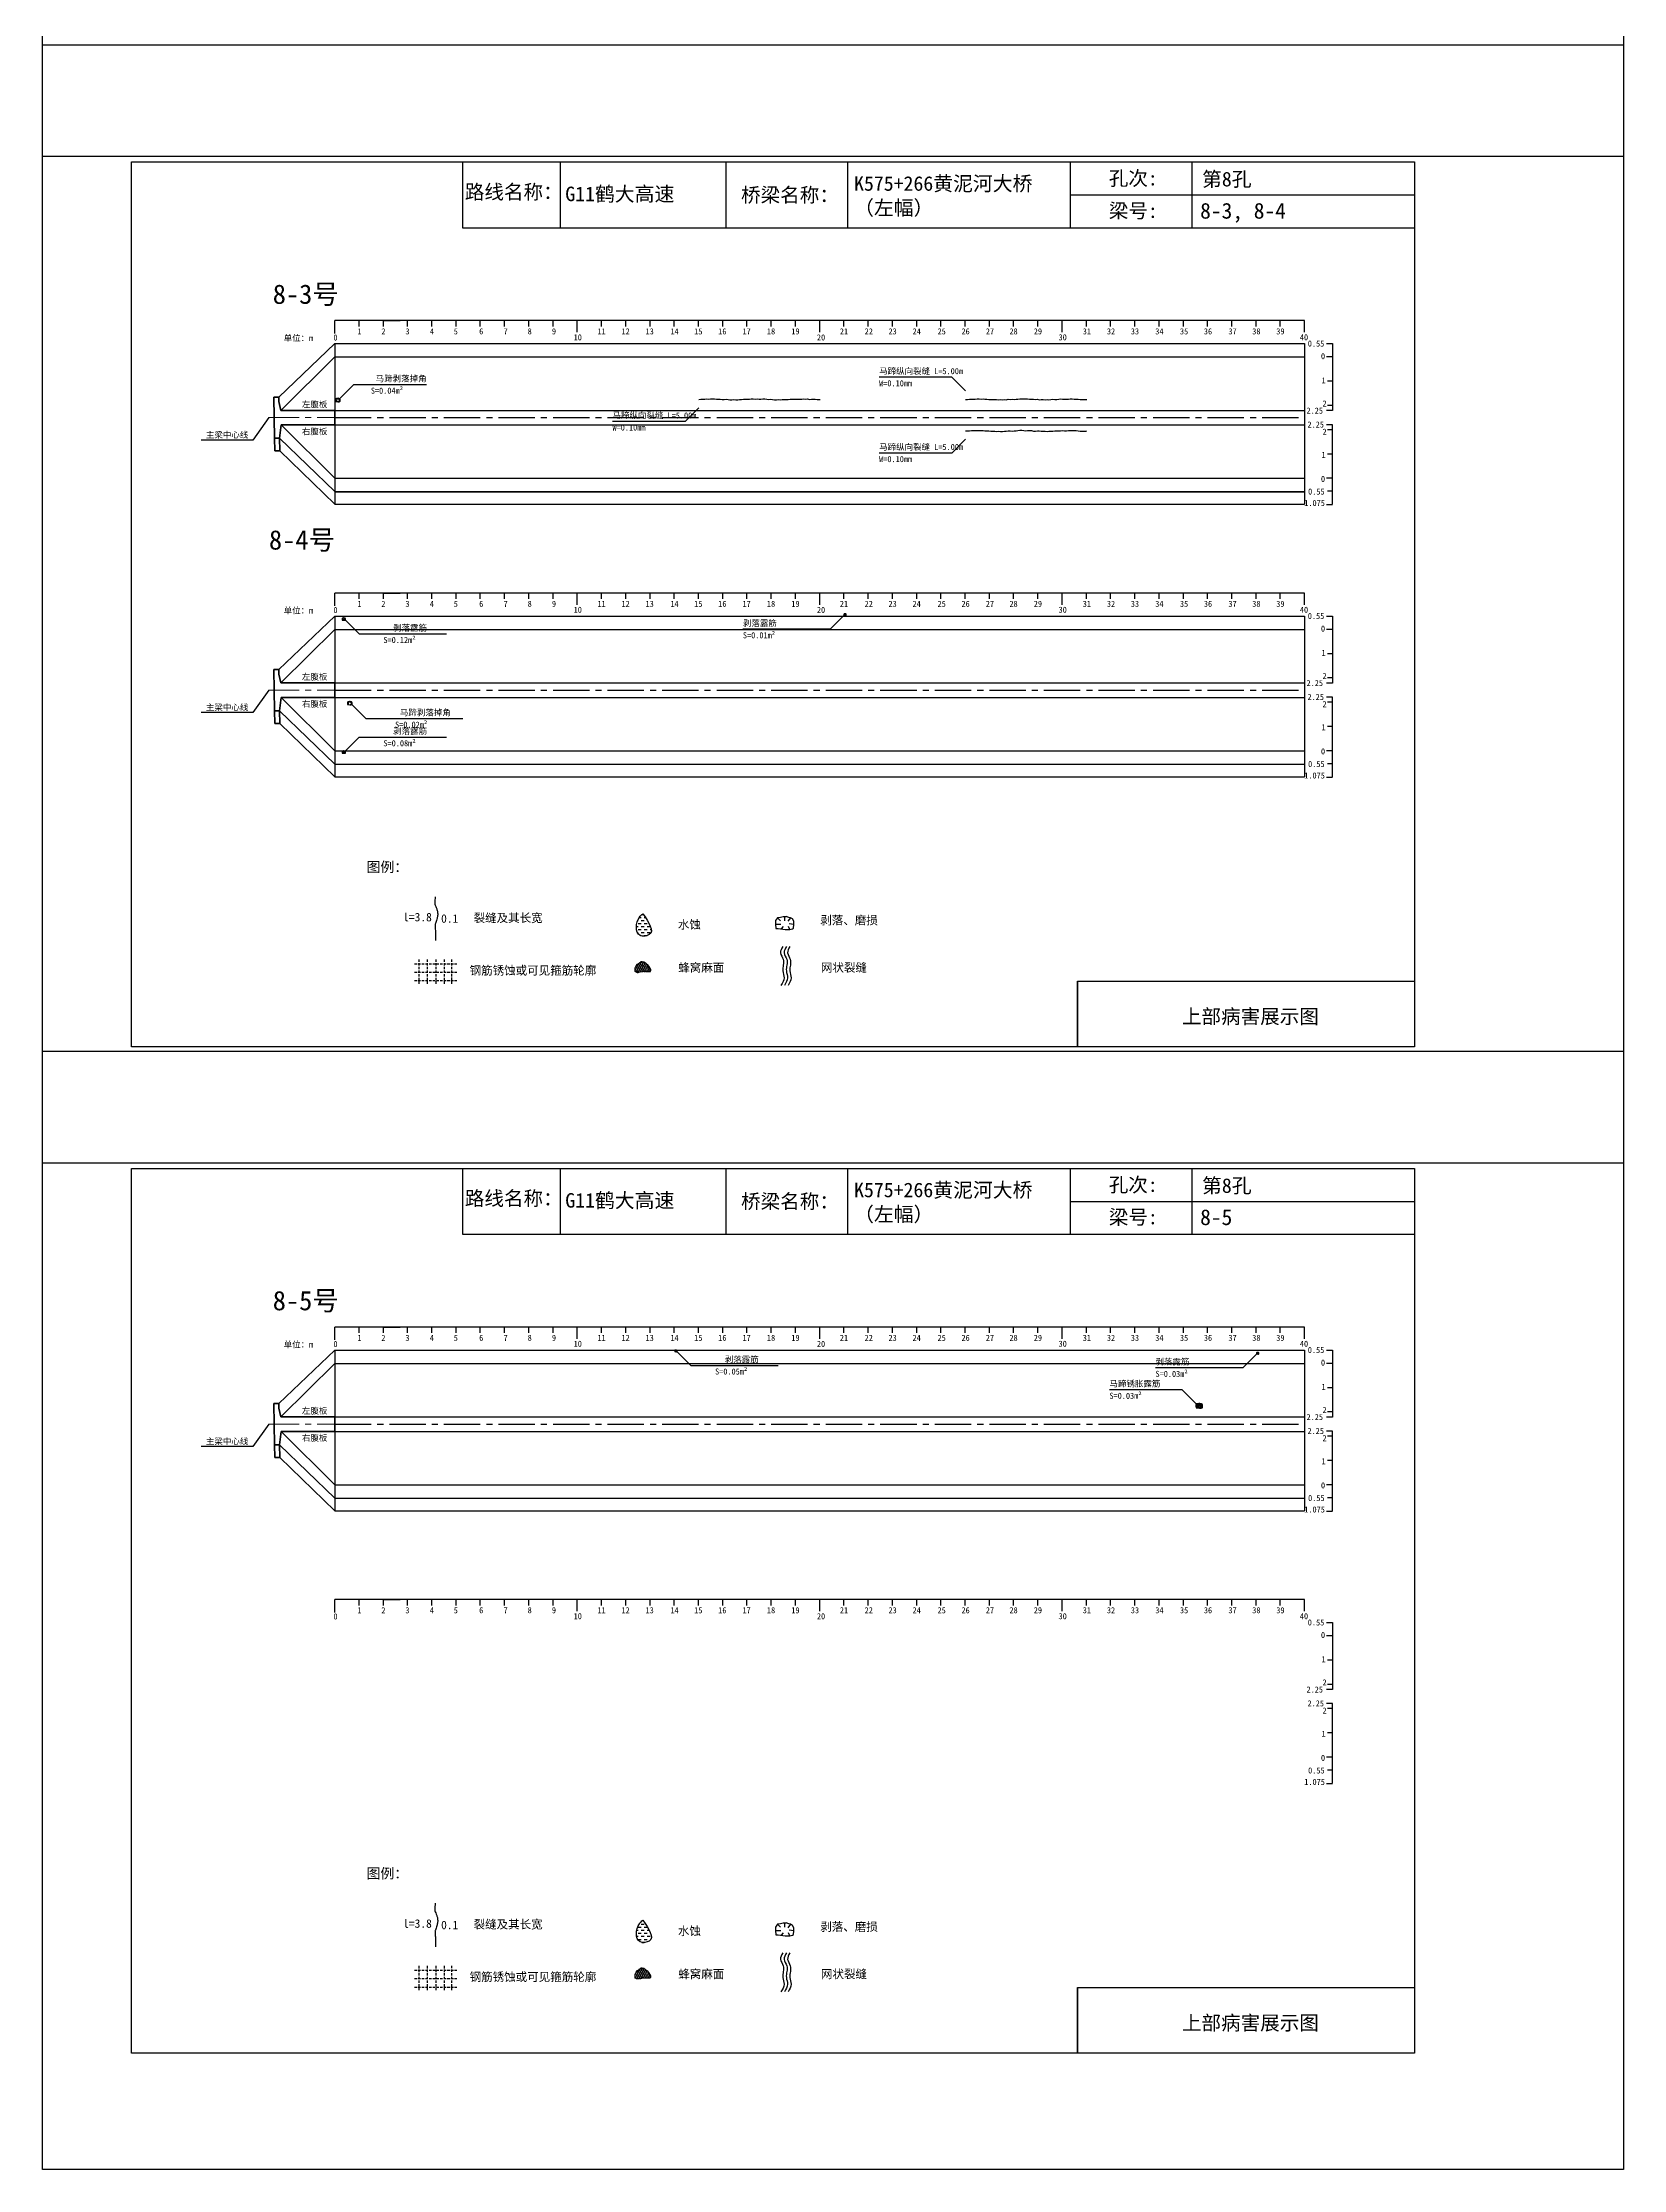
# Model space of a CAD drawing. Header units: millimetres. Extents: x -37 to 615, y -7153 to 23.
# Drawn here: x -37 to 615, y -7153 to -6276 of the extents above; entities that cross this region are included whole.
import ezdxf

# ---------------------------------------------------------------- set-up
doc = ezdxf.new("R2010")
doc.units = ezdxf.units.MM
for name, pattern in [('CENTER', [2, 1.25, -0.25, 0.25, -0.25]), ('CENTER2', [1.125, 0.75, -0.125, 0.125, -0.125]), ('DASHED', [0.75, 0.5, -0.25])]:
    doc.linetypes.add(name, pattern=pattern)
for name, color, linetype in [('加固措施', 7, 'Continuous'), ('图层1', 7, 'Continuous'), ('病害', 5, 'Continuous'), ('轮廓', 3, 'Continuous')]:
    doc.layers.add(name, color=color, linetype=linetype)
doc.layers.add('虚线', color=7, linetype='Continuous', lineweight=30)
doc.styles.get("Standard").update_dxf_attribs({"font": ''})
doc.styles.add('汉字', font='')
doc.styles.get('Standard').set_extended_font_data('SimSun')
doc.styles.get('汉字').set_extended_font_data('SimSun')
pattern_1 = [(0, (-2783.5002, -201.1734), (0.38480574, 0.76961148), [0, -0.76961148])]
pattern_2 = [(0, (-4794.9262, -487.88576), (0.38480574, 0.76961148), [0, -0.76961148])]
pattern_3 = [(0, (-2240.9707, -124.7498), (1.2467706, 1.2467706), [1.2467706, -1.2467706])]

# ---------------------------------------------------------------- blocks, each defined once
blk = doc.blocks.new('adfsd')
at = {"lineweight": -2, "ltscale": 0.5}
for p, q in [((1140.897, -3083.694), (1140.936, -3083.729)), ((1140.983, -3083.682), (1140.981, -3083.729)), ((1141.053, -3083.694), (1141.022, -3083.735)), ((1140.876, -3083.768), (1140.94, -3083.769)), ((1140.948, -3083.824), (1140.969, -3083.796)), ((1141.045, -3083.83), (1141.028, -3083.796)), ((1141.094, -3083.772), (1141.036, -3083.763))]:
    blk.add_line(p, q, dxfattribs=at)
blk.add_lwpolyline([(1141, -3083.682), (1140.967, -3083.682), (1140.934, -3083.69), (1140.897, -3083.694), (1140.876, -3083.727), (1140.876, -3083.768), (1140.88, -3083.818), (1140.905, -3083.818), (1140.991, -3083.83), (1141.045, -3083.83), (1141.078, -3083.822), (1141.09, -3083.814), (1141.094, -3083.772), (1141.094, -3083.735), (1141.078, -3083.707), (1141.053, -3083.694), (1141.033, -3083.69), (1141, -3083.678)], dxfattribs=at)
blk = doc.blocks.new('chi')
at = {"color": 0}
for p, q in [((1147.409, -3079.329), (1147.409, -3078.8)), ((1187.409, -3078.8), (1147.409, -3078.8)), ((1148.409, -3079.041), (1148.409, -3078.8)), ((1149.409, -3079.041), (1149.409, -3078.8)), ((1149.409, -3078.8), (1150.109, -3078.8)), ((1150.409, -3079.041), (1150.409, -3078.8)), ((1151.409, -3079.041), (1151.409, -3078.8)), ((1152.409, -3079.041), (1152.409, -3078.8)), ((1153.409, -3079.041), (1153.409, -3078.8)), ((1154.409, -3079.041), (1154.409, -3078.8)), ((1155.409, -3079.041), (1155.409, -3078.8)), ((1156.409, -3079.041), (1156.409, -3078.8)), ((1157.409, -3079.283), (1157.409, -3078.8)), ((1158.409, -3079.041), (1158.409, -3078.8)), ((1159.409, -3079.041), (1159.409, -3078.8)), ((1160.409, -3079.041), (1160.409, -3078.8)), ((1161.409, -3079.041), (1161.409, -3078.8)), ((1162.409, -3079.041), (1162.409, -3078.8)), ((1163.409, -3079.041), (1163.409, -3078.8)), ((1164.409, -3079.041), (1164.409, -3078.8)), ((1165.409, -3079.041), (1165.409, -3078.8)), ((1166.409, -3079.041), (1166.409, -3078.8)), ((1167.409, -3079.283), (1167.409, -3078.8)), ((1168.409, -3079.041), (1168.409, -3078.8)), ((1169.409, -3079.041), (1169.409, -3078.8)), ((1170.409, -3079.041), (1170.409, -3078.8)), ((1171.409, -3079.041), (1171.409, -3078.8)), ((1172.409, -3079.041), (1172.409, -3078.8)), ((1173.409, -3079.041), (1173.409, -3078.8)), ((1174.409, -3079.041), (1174.409, -3078.8)), ((1175.409, -3079.041), (1175.409, -3078.8)), ((1176.409, -3079.041), (1176.409, -3078.8)), ((1177.409, -3079.283), (1177.409, -3078.8)), ((1178.409, -3079.041), (1178.409, -3078.8)), ((1179.409, -3079.041), (1179.409, -3078.8)), ((1180.409, -3079.041), (1180.409, -3078.8)), ((1181.409, -3079.041), (1181.409, -3078.8)), ((1182.409, -3079.041), (1182.409, -3078.8)), ((1183.409, -3079.041), (1183.409, -3078.8)), ((1184.409, -3079.041), (1184.409, -3078.8)), ((1185.409, -3079.041), (1185.409, -3078.8)), ((1186.409, -3079.041), (1186.409, -3078.8)), ((1187.409, -3079.283), (1187.409, -3078.8))]:
    blk.add_line(p, q, dxfattribs=at)
for s, p in [('1', (1148.339, -3079.368)), ('2', (1149.328, -3079.368)), ('3', (1150.319, -3079.368)), ('4', (1151.329, -3079.368)), ('5', (1152.313, -3079.368)), ('6', (1153.363, -3079.368)), ('7', (1154.37, -3079.368)), ('8', (1155.363, -3079.368)), ('9', (1156.363, -3079.368)), ('11', (1158.242, -3079.368)), ('12', (1159.233, -3079.368)), ('13', (1160.227, -3079.368)), ('14', (1161.252, -3079.368)), ('15', (1162.233, -3079.368)), ('16', (1163.223, -3079.368)), ('17', (1164.224, -3079.368)), ('18', (1165.232, -3079.368)), ('19', (1166.238, -3079.368)), ('21', (1168.24, -3079.368)), ('22', (1169.264, -3079.368)), ('23', (1170.247, -3079.368)), ('24', (1171.24, -3079.368)), ('25', (1172.271, -3079.368)), ('26', (1173.258, -3079.368)), ('27', (1174.261, -3079.368)), ('28', (1175.236, -3079.368)), ('29', (1176.24, -3079.368)), ('31', (1178.261, -3079.368)), ('32', (1179.256, -3079.368)), ('33', (1180.243, -3079.368)), ('34', (1181.251, -3079.368)), ('35', (1182.269, -3079.368)), ('36', (1183.256, -3079.368)), ('37', (1184.269, -3079.368)), ('38', (1185.251, -3079.368)), ('39', (1186.242, -3079.368)), ('0', (1147.349, -3079.623)), ('10', (1157.259, -3079.613)), ('20', (1167.294, -3079.617)), ('30', (1177.262, -3079.613)), ('40', (1187.216, -3079.613))]:
    blk.add_text(s, height=0.25).set_placement(p)
blk = doc.blocks.new('kopp')
at = {"color": 0}
for p, q in [((1188.308, -3078.25), (1188.558, -3078.25)), ((1188.558, -3078.25), (1188.558, -3078.8)), ((1188.558, -3078.8), (1188.308, -3078.8)), ((1188.558, -3078.8), (1188.558, -3079.8)), ((1188.558, -3079.8), (1188.358, -3079.8)), ((1188.558, -3079.8), (1188.558, -3079.8)), ((1188.558, -3079.8), (1188.558, -3080.8)), ((1188.558, -3080.8), (1188.358, -3080.8)), ((1188.558, -3080.8), (1188.558, -3081.009)), ((1188.558, -3081.009), (1188.308, -3081.009)), ((1188.558, -3081.592), (1188.308, -3081.592)), ((1188.558, -3081.8), (1188.358, -3081.8)), ((1188.558, -3081.8), (1188.558, -3081.592)), ((1188.558, -3082.8), (1188.558, -3081.8)), ((1188.558, -3082.8), (1188.358, -3082.8)), ((1188.558, -3083.8), (1188.558, -3082.8)), ((1188.558, -3082.8), (1188.558, -3082.8)), ((1188.558, -3083.8), (1188.308, -3083.8)), ((1188.558, -3084.338), (1188.358, -3084.338)), ((1188.558, -3084.875), (1188.558, -3083.8)), ((1188.308, -3084.888), (1188.558, -3084.888))]:
    blk.add_line(p, q, dxfattribs=at)
for s, p in [('0.55', (1187.543, -3078.37)), ('0', (1188.086, -3078.891)), ('1', (1188.109, -3079.89)), ('2.25', (1187.49, -3081.135)), ('2', (1188.15, -3080.842)), ('2.25', (1187.53, -3081.708)), ('2', (1188.15, -3082.006)), ('1', (1188.109, -3082.959)), ('0.55', (1187.556, -3084.474)), ('0', (1188.086, -3083.954)), ('1.075', (1187.398, -3084.946))]:
    blk.add_text(s, height=0.25).set_placement(p)

msp = doc.modelspace()

# ---------------------------------------------------------------- hatches: boundary and pattern name
at = {"layer": '加固措施', "lineweight": -2}
h = msp.add_hatch(dxfattribs=at)
h.set_pattern_fill('DASH', color=256, scale=0.626645)
h.set_pattern_definition(pattern_3)
edge = h.paths.add_edge_path()
edge.add_spline(control_points=[(210.85, -6635.12), (210.36, -6635.55), (208.03, -6637.61), (207.41, -6645.1), (216.74, -6643.77), (213.29, -6638.7), (210.85, -6635.12)], knot_values=[0, 0, 0, 0, 3.237042, 15.187225, 21.182779, 35.601669, 35.601669, 35.601669, 35.601669], degree=3, periodic=0)
h = msp.add_hatch(dxfattribs=at)
h.set_pattern_fill('DASH', color=256, scale=0.626645)
h.set_pattern_definition(pattern_3)
edge = h.paths.add_edge_path()
edge.add_spline(control_points=[(210.85, -6635.12), (210.36, -6635.55), (208.03, -6637.61), (207.41, -6645.1), (216.74, -6643.77), (213.29, -6638.7), (210.85, -6635.12)], knot_values=[0, 0, 0, 0, 3.237042, 15.187225, 21.182779, 35.601669, 35.601669, 35.601669, 35.601669], degree=3, periodic=0)
h = msp.add_hatch(dxfattribs=at)
h.set_pattern_fill('DOTS', scale=0.696272)
h.set_pattern_definition(pattern_1)
edge = h.paths.add_edge_path()
edge.add_spline(control_points=[(210.19, -6654.78), (209.15, -6655.49), (207.68, -6656.51), (207.52, -6660.25), (211, -6658.53), (215.72, -6659.88), (212.21, -6654.7), (210.31, -6654.78), (210.19, -6654.78)], knot_values=[0, 0, 0, 0, 5.205471, 7.397577, 12.944796, 16.169923, 23.88441, 24.400432, 24.400432, 24.400432, 24.400432], degree=3, periodic=0)
h = msp.add_hatch(dxfattribs=at)
h.set_pattern_fill('DOTS', scale=0.696272)
h.set_pattern_definition(pattern_1)
edge = h.paths.add_edge_path()
edge.add_spline(control_points=[(210.19, -6654.78), (209.15, -6655.49), (207.68, -6656.51), (207.52, -6660.25), (211, -6658.53), (215.72, -6659.88), (212.21, -6654.7), (210.31, -6654.78), (210.19, -6654.78)], knot_values=[0, 0, 0, 0, 5.205471, 7.397577, 12.944796, 16.169923, 23.88441, 24.400432, 24.400432, 24.400432, 24.400432], degree=3, periodic=0)
h = msp.add_hatch(dxfattribs=at)
h.set_pattern_fill('DASH', color=256, scale=0.626645)
h.set_pattern_definition(pattern_3)
edge = h.paths.add_edge_path()
edge.add_spline(control_points=[(210.85, -7050.12), (210.36, -7050.55), (208.03, -7052.61), (207.41, -7060.1), (216.74, -7058.77), (213.29, -7053.7), (210.85, -7050.12)], knot_values=[0, 0, 0, 0, 3.237042, 15.187225, 21.182779, 35.601669, 35.601669, 35.601669, 35.601669], degree=3, periodic=0)
h = msp.add_hatch(dxfattribs=at)
h.set_pattern_fill('DASH', color=256, scale=0.626645)
h.set_pattern_definition(pattern_3)
edge = h.paths.add_edge_path()
edge.add_spline(control_points=[(210.85, -7050.12), (210.36, -7050.55), (208.03, -7052.61), (207.41, -7060.1), (216.74, -7058.77), (213.29, -7053.7), (210.85, -7050.12)], knot_values=[0, 0, 0, 0, 3.237042, 15.187225, 21.182779, 35.601669, 35.601669, 35.601669, 35.601669], degree=3, periodic=0)
h = msp.add_hatch(dxfattribs=at)
h.set_pattern_fill('DOTS', scale=0.696272)
h.set_pattern_definition(pattern_1)
edge = h.paths.add_edge_path()
edge.add_spline(control_points=[(210.19, -7069.78), (209.15, -7070.49), (207.68, -7071.51), (207.52, -7075.25), (211, -7073.53), (215.72, -7074.88), (212.21, -7069.7), (210.31, -7069.78), (210.19, -7069.78)], knot_values=[0, 0, 0, 0, 5.205471, 7.397577, 12.944796, 16.169923, 23.88441, 24.400432, 24.400432, 24.400432, 24.400432], degree=3, periodic=0)
h = msp.add_hatch(dxfattribs=at)
h.set_pattern_fill('DOTS', scale=0.696272)
h.set_pattern_definition(pattern_1)
edge = h.paths.add_edge_path()
edge.add_spline(control_points=[(210.19, -7069.78), (209.15, -7070.49), (207.68, -7071.51), (207.52, -7075.25), (211, -7073.53), (215.72, -7074.88), (212.21, -7069.7), (210.31, -7069.78), (210.19, -7069.78)], knot_values=[0, 0, 0, 0, 5.205471, 7.397577, 12.944796, 16.169923, 23.88441, 24.400432, 24.400432, 24.400432, 24.400432], degree=3, periodic=0)
at = {"layer": '病害', "lineweight": -2}
h = msp.add_hatch(dxfattribs=at)
h.set_pattern_fill('DOTS', color=4, scale=0.696272, style=0)
h.set_pattern_definition(pattern_2)
edge = h.paths.add_edge_path()
edge.add_spline(control_points=[(210.19, -6654.78), (209.15, -6655.49), (207.68, -6656.51), (207.52, -6660.25), (211, -6658.53), (215.72, -6659.88), (212.21, -6654.7), (210.31, -6654.78), (210.19, -6654.78)], knot_values=[0, 0, 0, 0, 1.041094, 1.479515, 2.588959, 3.233985, 4.776882, 4.880086, 4.880086, 4.880086, 4.880086], degree=3, periodic=0)
h = msp.add_hatch(dxfattribs=at)
h.set_pattern_fill('DOTS', color=4, scale=0.696272, style=0)
h.set_pattern_definition(pattern_2)
edge = h.paths.add_edge_path()
edge.add_spline(control_points=[(210.19, -6654.78), (209.15, -6655.49), (207.68, -6656.51), (207.52, -6660.25), (211, -6658.53), (215.72, -6659.88), (212.21, -6654.7), (210.31, -6654.78), (210.19, -6654.78)], knot_values=[0, 0, 0, 0, 1.041094, 1.479515, 2.588959, 3.233985, 4.776882, 4.880086, 4.880086, 4.880086, 4.880086], degree=3, periodic=0)
h = msp.add_hatch(dxfattribs=at)
h.set_pattern_fill('DOTS', color=4, scale=0.696272, style=0)
h.set_pattern_definition(pattern_2)
edge = h.paths.add_edge_path()
edge.add_spline(control_points=[(210.19, -7069.78), (209.15, -7070.49), (207.68, -7071.51), (207.52, -7075.25), (211, -7073.53), (215.72, -7074.88), (212.21, -7069.7), (210.31, -7069.78), (210.19, -7069.78)], knot_values=[0, 0, 0, 0, 1.041094, 1.479515, 2.588959, 3.233985, 4.776882, 4.880086, 4.880086, 4.880086, 4.880086], degree=3, periodic=0)
h = msp.add_hatch(dxfattribs=at)
h.set_pattern_fill('DOTS', color=4, scale=0.696272, style=0)
h.set_pattern_definition(pattern_2)
edge = h.paths.add_edge_path()
edge.add_spline(control_points=[(210.19, -7069.78), (209.15, -7070.49), (207.68, -7071.51), (207.52, -7075.25), (211, -7073.53), (215.72, -7074.88), (212.21, -7069.7), (210.31, -7069.78), (210.19, -7069.78)], knot_values=[0, 0, 0, 0, 1.041094, 1.479515, 2.588959, 3.233985, 4.776882, 4.880086, 4.880086, 4.880086, 4.880086], degree=3, periodic=0)

# ---------------------------------------------------------------- linework, layer by layer
at = {"color": 0, "linetype": 'ByBlock'}
for p, q in [((0, -6325.15), (529.17, -6325.15)), ((0, -6690), (0, -6325.15)), ((136.5, -6325.15), (136.5, -6352.28)), ((245.1, -6325.15), (245.1, -6352.28)), ((387.13, -6325.15), (387.13, -6352.28)), ((437.29, -6325.21), (437.29, -6352.34)), ((529.17, -6325.15), (529.17, -6690)), ((136.5, -6352.28), (529.17, -6352.28)), ((390.12, -6690), (390.12, -6662.88)), ((390.12, -6662.88), (529.17, -6662.88)), ((529.17, -6690), (0, -6690)), ((0, -6740.15), (529.17, -6740.15)), ((0, -7105), (0, -6740.15)), ((136.5, -6740.15), (136.5, -6767.28)), ((245.1, -6740.15), (245.1, -6767.28)), ((387.13, -6740.15), (387.13, -6767.28)), ((437.29, -6740.21), (437.29, -6767.34)), ((529.17, -6740.15), (529.17, -7105)), ((136.5, -6767.28), (529.17, -6767.28)), ((390.12, -7105), (390.12, -7077.88)), ((390.12, -7077.88), (529.17, -7077.88)), ((529.17, -7105), (0, -7105))]:
    msp.add_line(p, q, dxfattribs=at)
at = {"color": 0}
for p, q in [((60.65, -6422.07), (83.82, -6400.07)), ((83.82, -6400.07), (83.82, -6466.32)), ((83.82, -6400.07), (483.82, -6400.07)), ((483.82, -6400.07), (483.82, -6466.32)), ((61.57, -6427.57), (83.82, -6405.57)), ((83.82, -6427.57), (483.82, -6427.57)), ((483.82, -6427.57), (483.82, -6430.57)), ((56.57, -6430.57), (49.96, -6439.83)), ((61.64, -6433.57), (83.82, -6455.57)), ((83.82, -6433.57), (483.82, -6433.57)), ((49.96, -6439.83), (28.63, -6439.83)), ((60.99, -6439.07), (83.82, -6461.07)), ((61.09, -6444.32), (83.82, -6466.32)), ((83.82, -6455.57), (483.82, -6455.57)), ((83.82, -6461.07), (483.82, -6461.07)), ((83.82, -6461.19), (483.82, -6461.19)), ((83.82, -6466.32), (483.82, -6466.32)), ((60.65, -6534.41), (83.82, -6512.41)), ((83.82, -6512.41), (83.82, -6578.66)), ((83.82, -6512.41), (483.82, -6512.41)), ((483.82, -6512.41), (483.82, -6578.66)), ((61.57, -6539.92), (83.82, -6517.91)), ((83.82, -6517.91), (483.82, -6517.91)), ((83.82, -6539.91), (483.82, -6539.91)), ((483.82, -6539.91), (483.82, -6542.91)), ((56.57, -6542.91), (49.96, -6552.17)), ((61.64, -6545.91), (83.82, -6567.91)), ((83.82, -6545.91), (483.82, -6545.91)), ((49.96, -6552.17), (28.63, -6552.17)), ((60.99, -6551.41), (83.82, -6573.41)), ((61.09, -6556.66), (83.82, -6578.66)), ((83.82, -6567.91), (483.82, -6567.91)), ((83.82, -6573.41), (483.82, -6573.41)), ((83.82, -6578.66), (483.82, -6578.66)), ((60.65, -6837.07), (83.82, -6815.07)), ((61.57, -6842.57), (83.82, -6820.57)), ((83.82, -6815.07), (83.82, -6881.32)), ((83.82, -6815.07), (483.82, -6815.07)), ((483.82, -6815.07), (483.82, -6881.32)), ((56.57, -6845.57), (49.96, -6854.83)), ((61.64, -6848.57), (83.82, -6870.57)), ((83.82, -6842.57), (483.82, -6842.57)), ((83.82, -6848.57), (483.82, -6848.57)), ((483.82, -6842.57), (483.82, -6845.57)), ((49.96, -6854.83), (28.63, -6854.83)), ((60.99, -6854.07), (83.82, -6876.07)), ((61.09, -6859.32), (83.82, -6881.32)), ((83.82, -6870.57), (483.82, -6870.57)), ((83.82, -6876.07), (483.82, -6876.07)), ((83.82, -6876.19), (483.82, -6876.19)), ((83.82, -6881.32), (483.82, -6881.32))]:
    msp.add_line(p, q, dxfattribs=at)
for p, q in [((83.82, -6405.57), (483.82, -6405.57)), ((83.82, -6820.57), (483.82, -6820.57))]:
    msp.add_line(p, q)
at = {"color": 7}
for p, q in [((84, -6423.43), (84.59, -6423.44)), ((84.19, -6422.76), (84.55, -6423.07)), ((84.66, -6423.94), (84.85, -6423.69)), ((84.98, -6422.64), (84.96, -6423.07)), ((85.62, -6422.76), (85.34, -6423.13)), ((85.55, -6424), (85.39, -6423.69)), ((86, -6423.47), (85.47, -6423.39)), ((86.8, -6513.71), (87.21, -6513.72)), ((86.93, -6513.24), (87.18, -6513.46)), ((87.26, -6514.07), (87.39, -6513.89)), ((87.48, -6513.16), (87.47, -6513.46)), ((87.93, -6513.24), (87.73, -6513.5)), ((87.88, -6514.11), (87.77, -6513.89)), ((88.19, -6513.74), (87.82, -6513.68)), ((293.8, -6511.88), (294.09, -6511.88)), ((293.89, -6511.54), (294.08, -6511.7)), ((294.13, -6512.13), (294.23, -6512.01)), ((294.29, -6511.48), (294.28, -6511.7)), ((294.61, -6511.54), (294.47, -6511.73)), ((294.57, -6512.16), (294.5, -6512.01)), ((294.8, -6511.9), (294.53, -6511.86)), ((89, -6548.43), (89.59, -6548.44)), ((89.19, -6547.76), (89.55, -6548.07)), ((89.66, -6548.94), (89.85, -6548.69)), ((89.98, -6547.64), (89.96, -6548.07)), ((90.62, -6547.76), (90.34, -6548.13)), ((90.55, -6549), (90.39, -6548.69)), ((91, -6548.47), (90.47, -6548.39)), ((86.8, -6568.58), (87.21, -6568.59)), ((86.93, -6568.11), (87.18, -6568.33)), ((87.26, -6568.93), (87.39, -6568.75)), ((87.48, -6568.03), (87.47, -6568.33)), ((87.93, -6568.11), (87.73, -6568.36)), ((87.88, -6568.97), (87.77, -6568.75)), ((88.19, -6568.6), (87.82, -6568.55)), ((224, -6815.45), (224.29, -6815.46)), ((224.09, -6815.11), (224.28, -6815.27)), ((224.33, -6815.71), (224.43, -6815.58)), ((224.49, -6815.06), (224.48, -6815.27)), ((224.81, -6815.11), (224.67, -6815.3)), ((224.77, -6815.74), (224.7, -6815.58)), ((225, -6815.47), (224.73, -6815.43)), ((464, -6816.43), (464.29, -6816.43)), ((464.09, -6816.09), (464.28, -6816.24)), ((464.33, -6816.68), (464.43, -6816.55)), ((464.49, -6816.03), (464.48, -6816.24)), ((464.81, -6816.09), (464.67, -6816.27)), ((464.77, -6816.71), (464.7, -6816.55)), ((465, -6816.44), (464.73, -6816.4)), ((439, -6838.21), (439.82, -6838.22)), ((439.26, -6837.26), (439.77, -6837.7)), ((439.92, -6838.92), (440.19, -6838.56)), ((440.37, -6837.11), (440.34, -6837.7)), ((441.26, -6837.26), (440.86, -6837.78)), ((441.16, -6839), (440.94, -6838.56)), ((441.79, -6838.26), (441.04, -6838.15))]:
    msp.add_line(p, q, dxfattribs=at)
at = {"color": 1, "linetype": 'CENTER2', "ltscale": 20}
for p, q in [((83.82, -6430.57), (483.82, -6430.57)), ((83.82, -6542.91), (483.82, -6542.91)), ((83.82, -6845.57), (483.82, -6845.57))]:
    msp.add_line(p, q, dxfattribs=at)
at = {"color": 1, "linetype": 'DASHED'}
for p, q in [((86.8, -6513.38), (88.19, -6513.38)), ((86.8, -6513.62), (88.19, -6513.62)), ((86.8, -6513.86), (88.19, -6513.86)), ((87.15, -6514.11), (87.15, -6513.13)), ((87.5, -6514.11), (87.5, -6513.13)), ((87.85, -6514.11), (87.85, -6513.13)), ((293.8, -6511.64), (294.8, -6511.64)), ((293.8, -6511.81), (294.8, -6511.81)), ((293.8, -6511.99), (294.8, -6511.99)), ((294.05, -6512.16), (294.05, -6511.46)), ((294.3, -6512.16), (294.3, -6511.46)), ((294.55, -6512.16), (294.55, -6511.46)), ((86.8, -6568.24), (88.19, -6568.24)), ((86.8, -6568.49), (88.19, -6568.49)), ((86.8, -6568.73), (88.19, -6568.73)), ((87.15, -6568.97), (87.15, -6568)), ((87.5, -6568.97), (87.5, -6568)), ((87.85, -6568.97), (87.85, -6568)), ((224, -6815.21), (225, -6815.21)), ((224, -6815.39), (225, -6815.39)), ((224, -6815.56), (225, -6815.56)), ((224.25, -6815.74), (224.25, -6815.04)), ((224.5, -6815.74), (224.5, -6815.04)), ((224.75, -6815.74), (224.75, -6815.04)), ((464, -6816.18), (465, -6816.18)), ((464, -6816.36), (465, -6816.36)), ((464, -6816.53), (465, -6816.53)), ((464.25, -6816.71), (464.25, -6816.01)), ((464.5, -6816.71), (464.5, -6816.01)), ((464.75, -6816.71), (464.75, -6816.01)), ((439, -6837.54), (441.79, -6837.54)), ((439, -6838.03), (441.79, -6838.03)), ((439, -6838.51), (441.79, -6838.51)), ((439.7, -6839), (439.7, -6837.05)), ((440.39, -6839), (440.39, -6837.05)), ((441.09, -6839), (441.09, -6837.05))]:
    msp.add_line(p, q, dxfattribs=at)
at = {"color": 1, "linetype": 'DASHED', "ltscale": 2}
for p, q in [((116.71, -6655.75), (134.11, -6655.75)), ((116.71, -6655.75), (134.11, -6655.75)), ((118.45, -6654.01), (118.45, -6664.45)), ((118.45, -6654.01), (118.45, -6664.45)), ((121.93, -6654.01), (121.93, -6664.45)), ((121.93, -6654.01), (121.93, -6664.45)), ((125.41, -6654.01), (125.41, -6664.45)), ((125.41, -6654.01), (125.41, -6664.45)), ((128.89, -6654.01), (128.89, -6664.45)), ((128.89, -6654.01), (128.89, -6664.45)), ((131.87, -6653.98), (131.87, -6664.43)), ((131.87, -6653.98), (131.87, -6664.43)), ((116.71, -6659.23), (134.11, -6659.23)), ((116.71, -6659.23), (134.11, -6659.23)), ((116.71, -6662.71), (134.11, -6662.71)), ((116.71, -6662.71), (134.11, -6662.71)), ((116.71, -7070.75), (134.11, -7070.75)), ((116.71, -7070.75), (134.11, -7070.75)), ((116.71, -7074.23), (134.11, -7074.23)), ((116.71, -7074.23), (134.11, -7074.23)), ((118.45, -7069.01), (118.45, -7079.45)), ((118.45, -7069.01), (118.45, -7079.45)), ((121.93, -7069.01), (121.93, -7079.45)), ((121.93, -7069.01), (121.93, -7079.45)), ((125.41, -7069.01), (125.41, -7079.45)), ((125.41, -7069.01), (125.41, -7079.45)), ((128.89, -7069.01), (128.89, -7079.45)), ((128.89, -7069.01), (128.89, -7079.45)), ((131.87, -7068.98), (131.87, -7079.43)), ((131.87, -7068.98), (131.87, -7079.43)), ((116.71, -7077.71), (134.11, -7077.71)), ((116.71, -7077.71), (134.11, -7077.71))]:
    msp.add_line(p, q, dxfattribs=at)
at = {"color": 3, "linetype": 'ByBlock'}
for points in [[(-36.77, -5861.81), (615.38, -5861.81), (615.38, -6322.93), (-36.77, -6322.93)], [(-36.77, -6276.81), (615.38, -6276.81), (615.38, -6737.93), (-36.77, -6737.93)], [(-36.77, -6691.81), (615.38, -6691.81), (615.38, -7152.93), (-36.77, -7152.93)]]:
    msp.add_lwpolyline(points, close=True, dxfattribs=at)
at = {"color": 7}
for points in [[(86, -6422.6), (91.66, -6416.95), (121.66, -6416.95)], [(344, -6419.55), (338.34, -6413.9), (308.34, -6413.9)], [(85.13, -6422.64), (84.83, -6422.64), (84.53, -6422.72), (84.19, -6422.76), (84, -6423.06), (84, -6423.43), (84.04, -6423.89), (84.26, -6423.89), (85.06, -6424), (85.55, -6424), (85.85, -6423.92), (85.96, -6423.85), (86, -6423.47), (86, -6423.13), (85.85, -6422.87), (85.62, -6422.76), (85.43, -6422.72), (85.13, -6422.6)], [(234, -6426.5), (228.34, -6432.16), (198.34, -6432.16)], [(234, -6423.09), (234.8, -6422.94), (235.6, -6422.97), (236.4, -6423), (237.2, -6422.87), (238, -6422.91), (238.8, -6422.89), (239.6, -6422.85), (240.4, -6422.82), (241.2, -6422.99), (242, -6423.02), (242.8, -6423.02), (243.6, -6423.07), (244.4, -6423.14), (245.2, -6423.01), (246, -6423.15), (246.8, -6423.19), (247.6, -6423.21), (248.4, -6423.08), (249.2, -6423.2), (250, -6423.17), (250.8, -6423.07), (251.6, -6423.1), (252.4, -6423), (253.2, -6422.99), (254, -6422.96), (254.8, -6422.99), (255.6, -6422.85), (256.4, -6422.8), (257.2, -6422.93), (258, -6422.79), (258.8, -6422.9), (259.6, -6422.93), (260.4, -6422.89), (261.2, -6422.88), (262, -6422.99), (262.8, -6423.05), (263.6, -6422.99), (264.4, -6423.16), (265.2, -6423.19), (266, -6423.22), (266.8, -6423.11), (267.6, -6423.27), (268.4, -6423.1), (269.2, -6423.1), (270, -6423.15), (270.8, -6423.06), (271.6, -6423.02), (272.4, -6422.91), (273.2, -6423.02), (274, -6423.02), (274.8, -6422.93), (275.6, -6422.95), (276.4, -6422.9), (277.2, -6422.87), (278, -6422.95), (278.8, -6422.86), (279.6, -6423.04), (280.4, -6423.01), (281.2, -6422.95), (282, -6423.02), (282.8, -6423.06), (283.6, -6423.08), (284, -6423.03)], [(344, -6423.05), (344.8, -6423.09), (345.6, -6422.92), (346.4, -6422.94), (347.2, -6422.96), (348, -6422.98), (348.8, -6422.81), (349.6, -6422.83), (350.4, -6422.95), (351.2, -6422.88), (352, -6422.93), (352.8, -6422.99), (353.6, -6423.06), (354.4, -6423.07), (355.2, -6423.11), (356, -6423.13), (356.8, -6423.14), (357.6, -6423.21), (358.4, -6423.15), (359.2, -6423.25), (360, -6423.14), (360.8, -6423.21), (361.6, -6423.02), (362.4, -6423.12), (363.2, -6422.93), (364, -6423.03), (364.8, -6422.94), (365.6, -6422.99), (366.4, -6422.87), (367.2, -6422.81), (368, -6422.85), (368.8, -6422.88), (369.6, -6422.87), (370.4, -6422.99), (371.2, -6423), (372, -6422.99), (372.8, -6423.14), (373.6, -6423.01), (374.4, -6423.18), (375.2, -6423.15), (376, -6423.09), (376.8, -6423.26), (377.6, -6423.11), (378.4, -6423.25), (379.2, -6423.13), (380, -6423.02), (380.8, -6423.09), (381.6, -6423.06), (382.4, -6422.95), (383.2, -6422.89), (384, -6422.97), (384.8, -6422.99), (385.6, -6422.97), (386.4, -6422.92), (387.2, -6422.79), (388, -6422.81), (388.8, -6423), (389.6, -6422.91), (390.4, -6422.98), (391.2, -6423.09), (392, -6423.06), (392.8, -6423.16), (393.6, -6423.11), (394, -6423.03)], [(344, -6436.06), (344.8, -6435.96), (345.6, -6436.04), (346.4, -6435.83), (347.2, -6435.89), (348, -6435.93), (348.8, -6435.85), (349.6, -6435.94), (350.4, -6435.82), (351.2, -6435.85), (352, -6436.01), (352.8, -6436.07), (353.6, -6436.01), (354.4, -6436.11), (355.2, -6436.18), (356, -6436.19), (356.8, -6436.24), (357.6, -6436.12), (358.4, -6436.27), (359.2, -6436.26), (360, -6436.09), (360.8, -6436.13), (361.6, -6436.07), (362.4, -6436.08), (363.2, -6436.09), (364, -6436.04), (364.8, -6436.02), (365.6, -6435.88), (366.4, -6435.8), (367.2, -6435.78), (368, -6435.85), (368.8, -6435.98), (369.6, -6435.88), (370.4, -6435.9), (371.2, -6435.92), (372, -6436.09), (372.8, -6436.11), (373.6, -6435.99), (374.4, -6436.07), (375.2, -6436.1), (376, -6436.11), (376.8, -6436.19), (377.6, -6436.24), (378.4, -6436.12), (379.2, -6436.17), (380, -6436.18), (380.8, -6435.99), (381.6, -6436.03), (382.4, -6436), (383.2, -6436), (384, -6435.88), (384.8, -6435.96), (385.6, -6435.95), (386.4, -6435.91), (387.2, -6435.84), (388, -6435.94), (388.8, -6435.86), (389.6, -6435.87), (390.4, -6435.98), (391.2, -6436.12), (392, -6436.14), (392.8, -6436.15), (393.6, -6436.18), (394, -6436.03)], [(344, -6439.5), (338.34, -6445.16), (308.34, -6445.16)], [(87.59, -6513.16), (87.38, -6513.16), (87.17, -6513.21), (86.93, -6513.24), (86.8, -6513.45), (86.8, -6513.71), (86.83, -6514.03), (86.98, -6514.03), (87.54, -6514.11), (87.88, -6514.11), (88.09, -6514.06), (88.17, -6514), (88.19, -6513.74), (88.19, -6513.5), (88.09, -6513.32), (87.93, -6513.24), (87.8, -6513.21), (87.59, -6513.13)], [(88.19, -6514.11), (93.85, -6519.76), (129.85, -6519.76)], [(293.8, -6512.16), (288.14, -6517.82), (252.14, -6517.82)], [(294.37, -6511.48), (294.22, -6511.48), (294.06, -6511.52), (293.89, -6511.54), (293.8, -6511.69), (293.8, -6511.88), (293.82, -6512.11), (293.93, -6512.11), (294.33, -6512.16), (294.57, -6512.16), (294.72, -6512.12), (294.78, -6512.09), (294.8, -6511.9), (294.8, -6511.73), (294.72, -6511.6), (294.61, -6511.54), (294.52, -6511.52), (294.37, -6511.46)], [(90.13, -6547.64), (89.83, -6547.64), (89.53, -6547.72), (89.19, -6547.76), (89, -6548.06), (89, -6548.43), (89.04, -6548.89), (89.26, -6548.89), (90.06, -6549), (90.55, -6549), (90.85, -6548.92), (90.96, -6548.85), (91, -6548.47), (91, -6548.13), (90.85, -6547.87), (90.62, -6547.76), (90.43, -6547.72), (90.13, -6547.6)], [(91, -6549), (96.66, -6554.66), (136.66, -6554.66)], [(87.59, -6568.03), (87.38, -6568.03), (87.17, -6568.08), (86.93, -6568.11), (86.8, -6568.32), (86.8, -6568.58), (86.83, -6568.89), (86.98, -6568.89), (87.54, -6568.97), (87.88, -6568.97), (88.09, -6568.92), (88.17, -6568.87), (88.19, -6568.6), (88.19, -6568.37), (88.09, -6568.18), (87.93, -6568.11), (87.8, -6568.08), (87.59, -6568)], [(88.19, -6568), (93.85, -6562.34), (129.85, -6562.34)], [(224.57, -6815.06), (224.42, -6815.06), (224.26, -6815.09), (224.09, -6815.11), (224, -6815.26), (224, -6815.45), (224.02, -6815.68), (224.13, -6815.68), (224.53, -6815.74), (224.77, -6815.74), (224.92, -6815.7), (224.98, -6815.66), (225, -6815.47), (225, -6815.3), (224.92, -6815.17), (224.81, -6815.11), (224.72, -6815.09), (224.57, -6815.04)], [(225, -6815.74), (230.66, -6821.39), (266.66, -6821.39)], [(464, -6816.71), (458.34, -6822.36), (422.34, -6822.36)], [(464.57, -6816.03), (464.42, -6816.03), (464.26, -6816.07), (464.09, -6816.09), (464, -6816.24), (464, -6816.43), (464.02, -6816.65), (464.13, -6816.65), (464.53, -6816.71), (464.77, -6816.71), (464.92, -6816.67), (464.98, -6816.63), (465, -6816.44), (465, -6816.27), (464.92, -6816.14), (464.81, -6816.09), (464.72, -6816.07), (464.57, -6816.01)], [(439, -6837.05), (433.34, -6831.4), (403.34, -6831.4)], [(440.58, -6837.11), (440.16, -6837.11), (439.74, -6837.21), (439.26, -6837.26), (439, -6837.69), (439, -6838.21), (439.05, -6838.84), (439.37, -6838.84), (440.47, -6839), (441.16, -6839), (441.58, -6838.89), (441.74, -6838.79), (441.79, -6838.26), (441.79, -6837.79), (441.58, -6837.42), (441.26, -6837.26), (441, -6837.21), (440.58, -6837.05)]]:
    msp.add_lwpolyline(points, dxfattribs=at)
at = {"lineweight": -2}
for points in [[(210.19, -6654.78), (209.15, -6655.49), (207.68, -6656.51), (207.52, -6660.25), (211, -6658.53), (215.72, -6659.88), (212.21, -6654.7), (210.31, -6654.78), (210.19, -6654.78)], [(210.19, -6654.78), (209.15, -6655.49), (207.68, -6656.51), (207.52, -6660.25), (211, -6658.53), (215.72, -6659.88), (212.21, -6654.7), (210.31, -6654.78), (210.19, -6654.78)], [(210.19, -7069.78), (209.15, -7070.49), (207.68, -7071.51), (207.52, -7075.25), (211, -7073.53), (215.72, -7074.88), (212.21, -7069.7), (210.31, -7069.78), (210.19, -7069.78)], [(210.19, -7069.78), (209.15, -7070.49), (207.68, -7071.51), (207.52, -7075.25), (211, -7073.53), (215.72, -7074.88), (212.21, -7069.7), (210.31, -7069.78), (210.19, -7069.78)]]:
    msp.add_open_spline(points, degree=3, knots=[0, 0, 0, 0, 3.624423, 5.150725, 9.013098, 11.258664, 16.630045, 16.989336, 16.989336, 16.989336, 16.989336], dxfattribs=at)
for points in [[(268.59, -6648.64), (268.08, -6649.53), (267.03, -6651.33), (269.71, -6654.45), (267.97, -6658.1), (269.63, -6661.74), (268.46, -6663.65), (267.82, -6664.69)], [(268.59, -6648.64), (268.08, -6649.53), (267.03, -6651.33), (269.71, -6654.45), (267.97, -6658.1), (269.63, -6661.74), (268.46, -6663.65), (267.82, -6664.69)], [(270.07, -6648.64), (269.55, -6649.53), (268.51, -6651.33), (271.18, -6654.45), (269.44, -6658.1), (271.1, -6661.74), (269.94, -6663.65), (269.3, -6664.69)], [(270.07, -6648.64), (269.55, -6649.53), (268.51, -6651.33), (271.18, -6654.45), (269.44, -6658.1), (271.1, -6661.74), (269.94, -6663.65), (269.3, -6664.69)], [(271.52, -6648.64), (271, -6649.53), (269.96, -6651.33), (272.63, -6654.45), (270.89, -6658.1), (272.55, -6661.74), (271.39, -6663.65), (270.75, -6664.69)], [(271.52, -6648.64), (271, -6649.53), (269.96, -6651.33), (272.63, -6654.45), (270.89, -6658.1), (272.55, -6661.74), (271.39, -6663.65), (270.75, -6664.69)], [(268.59, -7063.64), (268.08, -7064.53), (267.03, -7066.33), (269.71, -7069.45), (267.97, -7073.1), (269.63, -7076.74), (268.46, -7078.65), (267.82, -7079.69)], [(268.59, -7063.64), (268.08, -7064.53), (267.03, -7066.33), (269.71, -7069.45), (267.97, -7073.1), (269.63, -7076.74), (268.46, -7078.65), (267.82, -7079.69)], [(270.07, -7063.64), (269.55, -7064.53), (268.51, -7066.33), (271.18, -7069.45), (269.44, -7073.1), (271.1, -7076.74), (269.94, -7078.65), (269.3, -7079.69)], [(270.07, -7063.64), (269.55, -7064.53), (268.51, -7066.33), (271.18, -7069.45), (269.44, -7073.1), (271.1, -7076.74), (269.94, -7078.65), (269.3, -7079.69)], [(271.52, -7063.64), (271, -7064.53), (269.96, -7066.33), (272.63, -7069.45), (270.89, -7073.1), (272.55, -7076.74), (271.39, -7078.65), (270.75, -7079.69)], [(271.52, -7063.64), (271, -7064.53), (269.96, -7066.33), (272.63, -7069.45), (270.89, -7073.1), (272.55, -7076.74), (271.39, -7078.65), (270.75, -7079.69)]]:
    msp.add_open_spline(points, degree=3, knots=[0, 0, 0, 0, 2.808133, 5.677796, 10.461234, 13.324406, 16.732801, 16.732801, 16.732801, 16.732801])
at = {"layer": '加固措施', "lineweight": -2}
for points in [[(210.85, -6635.12), (210.36, -6635.55), (208.03, -6637.61), (207.41, -6645.1), (216.74, -6643.77), (213.29, -6638.7), (210.85, -6635.12)], [(210.85, -6635.12), (210.36, -6635.55), (208.03, -6637.61), (207.41, -6645.1), (216.74, -6643.77), (213.29, -6638.7), (210.85, -6635.12)], [(210.85, -7050.12), (210.36, -7050.55), (208.03, -7052.61), (207.41, -7060.1), (216.74, -7058.77), (213.29, -7053.7), (210.85, -7050.12)], [(210.85, -7050.12), (210.36, -7050.55), (208.03, -7052.61), (207.41, -7060.1), (216.74, -7058.77), (213.29, -7053.7), (210.85, -7050.12)]]:
    msp.add_open_spline(points, degree=3, knots=[0, 0, 0, 0, 2.028466, 9.51698, 13.274057, 22.309569, 22.309569, 22.309569, 22.309569], dxfattribs=at)
at = {"layer": '图层1', "lineweight": -2}
for points in [[(125.25, -6628.18), (125.22, -6628.39), (125.18, -6628.61), (125.07, -6629.25), (125.02, -6629.65), (124.99, -6630.22), (125, -6630.4), (125.02, -6630.69), (125.03, -6630.79), (125.06, -6631), (125.09, -6631.11), (125.19, -6631.49), (125.29, -6631.79), (125.54, -6632.43), (125.69, -6632.78), (125.96, -6633.54), (126.09, -6633.96), (126.21, -6634.66), (126.24, -6634.94), (126.25, -6635.49), (126.23, -6635.75), (126.16, -6636.26), (126.11, -6636.5), (126, -6636.97), (125.93, -6637.19), (125.76, -6637.75), (125.64, -6638.07), (125.45, -6638.67), (125.36, -6638.96), (125.27, -6639.34), (125.24, -6639.46), (125.21, -6639.68), (125.2, -6639.77), (125.18, -6639.97), (125.17, -6640.08), (125.17, -6640.46), (125.18, -6640.75), (125.23, -6641.38), (125.27, -6641.71), (125.33, -6642.3), (125.35, -6642.54), (125.38, -6643), (125.39, -6643.22), (125.4, -6643.64), (125.4, -6643.84), (125.39, -6644.46), (125.37, -6644.86), (125.32, -6645.55), (125.3, -6645.85), (125.27, -6646.15)], [(125.25, -6628.18), (125.22, -6628.39), (125.18, -6628.61), (125.07, -6629.25), (125.02, -6629.65), (124.99, -6630.22), (125, -6630.4), (125.02, -6630.69), (125.03, -6630.79), (125.06, -6631), (125.09, -6631.11), (125.19, -6631.49), (125.29, -6631.79), (125.54, -6632.43), (125.69, -6632.78), (125.96, -6633.54), (126.09, -6633.96), (126.21, -6634.66), (126.24, -6634.94), (126.25, -6635.49), (126.23, -6635.75), (126.16, -6636.26), (126.11, -6636.5), (126, -6636.97), (125.93, -6637.19), (125.76, -6637.75), (125.64, -6638.07), (125.45, -6638.67), (125.36, -6638.96), (125.27, -6639.34), (125.24, -6639.46), (125.21, -6639.68), (125.2, -6639.77), (125.18, -6639.97), (125.17, -6640.08), (125.17, -6640.46), (125.18, -6640.75), (125.23, -6641.38), (125.27, -6641.71), (125.33, -6642.3), (125.35, -6642.54), (125.38, -6643), (125.39, -6643.22), (125.4, -6643.64), (125.4, -6643.84), (125.39, -6644.46), (125.37, -6644.86), (125.32, -6645.55), (125.3, -6645.85), (125.27, -6646.15)], [(125.25, -7043.18), (125.22, -7043.39), (125.18, -7043.61), (125.07, -7044.25), (125.02, -7044.65), (124.99, -7045.22), (125, -7045.4), (125.02, -7045.69), (125.03, -7045.79), (125.06, -7046), (125.09, -7046.11), (125.19, -7046.49), (125.29, -7046.79), (125.54, -7047.43), (125.69, -7047.78), (125.96, -7048.54), (126.09, -7048.96), (126.21, -7049.66), (126.24, -7049.94), (126.25, -7050.49), (126.23, -7050.75), (126.16, -7051.26), (126.11, -7051.5), (126, -7051.97), (125.93, -7052.19), (125.76, -7052.75), (125.64, -7053.07), (125.45, -7053.67), (125.36, -7053.96), (125.27, -7054.34), (125.24, -7054.46), (125.21, -7054.68), (125.2, -7054.77), (125.18, -7054.97), (125.17, -7055.08), (125.17, -7055.46), (125.18, -7055.75), (125.23, -7056.38), (125.27, -7056.71), (125.33, -7057.3), (125.35, -7057.54), (125.38, -7058), (125.39, -7058.22), (125.4, -7058.64), (125.4, -7058.84), (125.39, -7059.46), (125.37, -7059.86), (125.32, -7060.55), (125.3, -7060.85), (125.27, -7061.15)], [(125.25, -7043.18), (125.22, -7043.39), (125.18, -7043.61), (125.07, -7044.25), (125.02, -7044.65), (124.99, -7045.22), (125, -7045.4), (125.02, -7045.69), (125.03, -7045.79), (125.06, -7046), (125.09, -7046.11), (125.19, -7046.49), (125.29, -7046.79), (125.54, -7047.43), (125.69, -7047.78), (125.96, -7048.54), (126.09, -7048.96), (126.21, -7049.66), (126.24, -7049.94), (126.25, -7050.49), (126.23, -7050.75), (126.16, -7051.26), (126.11, -7051.5), (126, -7051.97), (125.93, -7052.19), (125.76, -7052.75), (125.64, -7053.07), (125.45, -7053.67), (125.36, -7053.96), (125.27, -7054.34), (125.24, -7054.46), (125.21, -7054.68), (125.2, -7054.77), (125.18, -7054.97), (125.17, -7055.08), (125.17, -7055.46), (125.18, -7055.75), (125.23, -7056.38), (125.27, -7056.71), (125.33, -7057.3), (125.35, -7057.54), (125.38, -7058), (125.39, -7058.22), (125.4, -7058.64), (125.4, -7058.84), (125.39, -7059.46), (125.37, -7059.86), (125.32, -7060.55), (125.3, -7060.85), (125.27, -7061.15)]]:
    msp.add_open_spline(points, degree=3, knots=[0, 0, 0, 0, 0.93103, 0.93103, 2.904338, 2.904338, 3.933552, 3.933552, 4.598026, 4.598026, 5.2625, 5.2625, 6.799065, 6.799065, 8.335629, 8.335629, 9.872194, 9.872194, 10.744529, 10.744529, 11.616864, 11.616864, 12.4892, 12.4892, 13.361535, 13.361535, 14.755665, 14.755665, 16.149795, 16.149795, 16.835641, 16.835641, 17.410365, 17.410365, 17.98509, 17.98509, 19.45733, 19.45733, 20.929571, 20.929571, 21.910052, 21.910052, 22.722819, 22.722819, 23.535585, 23.535585, 25.161117, 25.161117, 26.428502, 26.428502, 26.428502, 26.428502], dxfattribs=at)
at = {"layer": '病害', "color": 5}
for p, q in [((136.5, -6325.15), (136.5, -6352.28)), ((245.1, -6325.15), (245.1, -6352.28)), ((387.13, -6325.15), (387.13, -6352.28)), ((529.17, -6325.15), (529.17, -6352.28)), ((136.5, -6352.28), (386.58, -6352.28)), ((386.58, -6352.28), (529.17, -6352.28)), ((390.12, -6662.88), (529.17, -6662.88)), ((390.12, -6662.88), (390.12, -6690)), ((529.17, -6662.88), (529.17, -6690)), ((136.5, -6740.15), (136.5, -6767.28)), ((245.1, -6740.15), (245.1, -6767.28)), ((387.13, -6740.15), (387.13, -6767.28)), ((529.17, -6740.15), (529.17, -6767.28)), ((136.5, -6767.28), (386.58, -6767.28)), ((386.58, -6767.28), (529.17, -6767.28)), ((390.12, -7077.88), (529.17, -7077.88)), ((390.12, -7077.88), (390.12, -7105)), ((529.17, -7077.88), (529.17, -7105))]:
    msp.add_line(p, q, dxfattribs=at)
at = {"layer": '病害', "color": 0}
for p, q in [((176.83, -6325.15), (176.83, -6352.28)), ((295.25, -6325.15), (295.25, -6352.28)), ((387.14, -6338.77), (529.17, -6338.77)), ((176.83, -6740.15), (176.83, -6767.28)), ((295.25, -6740.15), (295.25, -6767.28)), ((387.14, -6753.77), (529.17, -6753.77))]:
    msp.add_line(p, q, dxfattribs=at)
at = {"layer": '虚线', "linetype": 'CENTER', "lineweight": 18, "ltscale": 10}
for p, q in [((56.57, -6430.57), (83.82, -6430.57)), ((56.57, -6542.91), (83.82, -6542.91)), ((56.57, -6845.57), (83.82, -6845.57))]:
    msp.add_line(p, q, dxfattribs=at)
at = {"layer": '轮廓', "color": 5, "lineweight": 35}
for p, q in [((58.99, -6439.07), (58.65, -6422.07)), ((58.65, -6422.07), (60.65, -6422.07)), ((60.69, -6423.95), (60.65, -6422.07)), ((61.57, -6427.57), (60.69, -6423.95)), ((83.82, -6427.57), (61.57, -6427.57)), ((83.82, -6433.57), (83.82, -6427.57)), ((60.99, -6439.07), (61.63, -6433.57)), ((83.82, -6433.57), (61.63, -6433.57)), ((58.99, -6439.07), (60.99, -6439.07)), ((59.09, -6444.32), (58.99, -6439.07)), ((59.09, -6444.32), (61.09, -6444.32)), ((61.09, -6444.32), (60.99, -6439.07)), ((58.99, -6551.41), (58.65, -6534.41)), ((58.65, -6534.41), (60.65, -6534.41)), ((60.69, -6536.29), (60.65, -6534.41)), ((61.57, -6539.92), (60.69, -6536.29)), ((83.82, -6539.92), (61.57, -6539.92)), ((83.82, -6545.92), (83.82, -6539.92)), ((60.99, -6551.41), (61.63, -6545.91)), ((83.82, -6545.91), (61.63, -6545.91)), ((58.99, -6551.41), (60.99, -6551.41)), ((59.09, -6556.66), (58.99, -6551.41)), ((59.09, -6556.66), (61.09, -6556.66)), ((61.09, -6556.66), (60.99, -6551.41)), ((58.99, -6854.07), (58.65, -6837.07)), ((58.65, -6837.07), (60.65, -6837.07)), ((60.69, -6838.95), (60.65, -6837.07)), ((61.57, -6842.57), (60.69, -6838.95)), ((60.99, -6854.07), (61.63, -6848.57)), ((83.82, -6842.57), (61.57, -6842.57)), ((83.82, -6848.57), (61.63, -6848.57)), ((83.82, -6848.57), (83.82, -6842.57)), ((58.99, -6854.07), (60.99, -6854.07)), ((59.09, -6859.32), (58.99, -6854.07)), ((61.09, -6859.32), (60.99, -6854.07)), ((59.09, -6859.32), (61.09, -6859.32))]:
    msp.add_line(p, q, dxfattribs=at)

# ---------------------------------------------------------------- block references
for name, p, xscale, yscale, zscale in [('chi', (-11390.27, 24397.43), 9.999999999994273, 9.999999999994273, 9.999999999994273), ('kopp', (-11390.27, 24382.43), 9.999999999994273, 9.999999999994273, 9.999999999994273), ('chi', (-11390.27, 24285.09), 9.999999999994273, 9.999999999994273, 9.999999999994273), ('kopp', (-11390.27, 24270.09), 9.999999999994273, 9.999999999994273, 9.999999999994273), ('adfsd', (-39452.38, 100717.64), 34.81359766870787, 34.81359766870787, 34.81359766870787), ('adfsd', (-39452.38, 100717.64), 34.81359766870787, 34.81359766870787, 34.81359766870787), ('chi', (-11390.27, 23982.43), 9.999999999994273, 9.999999999994273, 9.999999999994273), ('kopp', (-11390.27, 23967.43), 9.999999999994273, 9.999999999994273, 9.999999999994273), ('chi', (-11390.27, 23870.09), 9.999999999994273, 9.999999999994273, 9.999999999994273), ('kopp', (-11390.27, 23855.09), 9.999999999994273, 9.999999999994273, 9.999999999994273), ('adfsd', (-39452.38, 100302.64), 34.81359766870787, 34.81359766870787, 34.81359766870787), ('adfsd', (-39452.38, 100302.64), 34.81359766870787, 34.81359766870787, 34.81359766870787)]:
    msp.add_blockref(name, p, dxfattribs=dict(xscale=xscale, yscale=yscale, zscale=zscale))

# ---------------------------------------------------------------- texts
for s, p in [('单位：m', (62.7, -6399.01)), ('左腹板', (70.24, -6426.36)), ('主梁中心线', (30.63, -6438.92)), ('右腹板', (70.24, -6437.53)), ('单位：m', (62.7, -6511.35)), ('左腹板', (70.24, -6538.7)), ('主梁中心线', (30.63, -6551.27)), ('右腹板', (70.24, -6549.87)), ('单位：m', (62.7, -6814.01)), ('左腹板', (70.24, -6841.36)), ('主梁中心线', (30.63, -6853.92)), ('右腹板', (70.24, -6852.53))]:
    msp.add_text(s, height=2.5).set_placement(p)
at = {"color": 7}
for s, p in [('马蹄纵向裂缝 L=5.00m', (308.34, -6412.65)), ('S=0.04m²', (98.66, -6420.7)), ('马蹄剥落掉角', (100.66, -6415.7)), ('W=0.10mm', (308.34, -6417.65)), ('马蹄纵向裂缝 L=5.00m', (198.34, -6430.91)), ('W=0.10mm', (198.34, -6435.91)), ('马蹄纵向裂缝 L=5.00m', (308.34, -6443.91)), ('W=0.10mm', (308.34, -6448.91)), ('剥落露筋', (107.85, -6518.51)), ('剥落露筋', (252.14, -6516.57)), ('S=0.12m²', (103.85, -6523.51)), ('S=0.01m²', (252.14, -6521.57)), ('马蹄剥落掉角', (110.66, -6553.41)), ('剥落露筋', (107.85, -6561.09)), ('S=0.02m²', (108.66, -6558.41)), ('S=0.08m²', (103.85, -6566.09)), ('S=0.05m²', (240.66, -6825.14)), ('剥落露筋', (244.66, -6820.14)), ('剥落露筋', (422.34, -6821.11)), ('S=0.03m²', (422.34, -6826.11)), ('马蹄锈胀露筋', (403.34, -6830.15)), ('S=0.03m²', (403.34, -6835.15))]:
    msp.add_text(s, height=2.5, dxfattribs=at).set_placement(p)
at = {"linetype": 'ByBlock', "attachment_point": 1, "style": '汉字'}
for s, insert, char_height, width in [('K575+266黄泥河大桥（左幅）', (298, -6331.03), 6, 87.5474), ('{\\C0;第8孔}', (441.52, -6329.22), 6, 77.4135), ('{\\C0;G11鹤大高速}', (178.87, -6335.32), 6, 62.8604), ('{\\C0;8-3, 8-4}', (440.75, -6342.02), 6.5, 84.1186), ('{\\C0;8-3号}', (58.2, -6375.66), 8, 49.3496), ('{\\C0;8-4号}', (56.63, -6476.99), 8, 49.3496), ('{\\C0;第8孔}', (441.52, -6744.22), 6, 77.4135), ('{\\C0;G11鹤大高速}', (178.87, -6750.32), 6, 62.8604), ('K575+266黄泥河大桥（左幅）', (298, -6746.03), 6, 87.5474), ('{\\C0;8-5}', (440.75, -6757.02), 6.5, 84.1186), ('{\\C0;8-5号}', (58.2, -6790.66), 8, 49.3496)]:
    msp.add_mtext(s, dxfattribs=dict(at, insert=insert, char_height=char_height, width=width))
at = {"layer": '图层1', "style": '汉字'}
for s, p in [('孔次:', (403.05, -6334.84)), ('路线名称：', (137.42, -6340.46)), ('桥梁名称：', (251.38, -6341.71)), ('梁号:', (403.08, -6348.2)), ('上部病害展示图', (433.23, -6680.44)), ('孔次:', (403.05, -6749.84)), ('路线名称：', (137.42, -6755.46)), ('桥梁名称：', (251.38, -6756.71)), ('梁号:', (403.08, -6763.2)), ('上部病害展示图', (433.23, -7095.44))]:
    msp.add_text(s, height=5.918, dxfattribs=at).set_placement(p)
at = {"layer": '图层1', "lineweight": -2, "attachment_point": 1}
for s, insert, char_height in [('图例：', (96.91, -6613.77), 4.178), ('图例：', (96.91, -6613.77), 4.178), ('l=3.8', (111.98, -6634.79), 3.481), ('l=3.8', (111.98, -6634.79), 3.481), ('0.1', (127.65, -6635.37), 3.481), ('0.1', (127.65, -6635.37), 3.481), ('裂缝及其长宽', (141.05, -6635.12), 3.481), ('裂缝及其长宽', (141.05, -6635.12), 3.481), ('水蚀', (225.33, -6637.86), 3.481), ('水蚀', (225.33, -6637.86), 3.481), ('剥落、磨损', (284.06, -6636.11), 3.481), ('剥落、磨损', (284.06, -6636.11), 3.481), ('钢筋锈蚀或可见箍筋轮廓', (139.42, -6656.79), 3.4814), ('钢筋锈蚀或可见箍筋轮廓', (139.42, -6656.79), 3.4814), ('蜂窝麻面', (225.48, -6655.62), 3.481), ('蜂窝麻面', (225.48, -6655.62), 3.481), ('网状裂缝', (284.32, -6655.61), 3.481), ('网状裂缝', (284.32, -6655.61), 3.481), ('图例：', (96.91, -7028.77), 4.178), ('图例：', (96.91, -7028.77), 4.178), ('l=3.8', (111.98, -7049.79), 3.481), ('l=3.8', (111.98, -7049.79), 3.481), ('0.1', (127.65, -7050.37), 3.481), ('0.1', (127.65, -7050.37), 3.481), ('裂缝及其长宽', (141.05, -7050.12), 3.481), ('裂缝及其长宽', (141.05, -7050.12), 3.481), ('剥落、磨损', (284.06, -7051.11), 3.481), ('剥落、磨损', (284.06, -7051.11), 3.481), ('水蚀', (225.33, -7052.86), 3.481), ('水蚀', (225.33, -7052.86), 3.481), ('钢筋锈蚀或可见箍筋轮廓', (139.42, -7071.79), 3.4814), ('钢筋锈蚀或可见箍筋轮廓', (139.42, -7071.79), 3.4814), ('蜂窝麻面', (225.48, -7070.62), 3.481), ('蜂窝麻面', (225.48, -7070.62), 3.481), ('网状裂缝', (284.32, -7070.61), 3.481), ('网状裂缝', (284.32, -7070.61), 3.481)]:
    msp.add_mtext(s, dxfattribs=dict(at, insert=insert, char_height=char_height))

doc.saveas('drawing.dxf')
